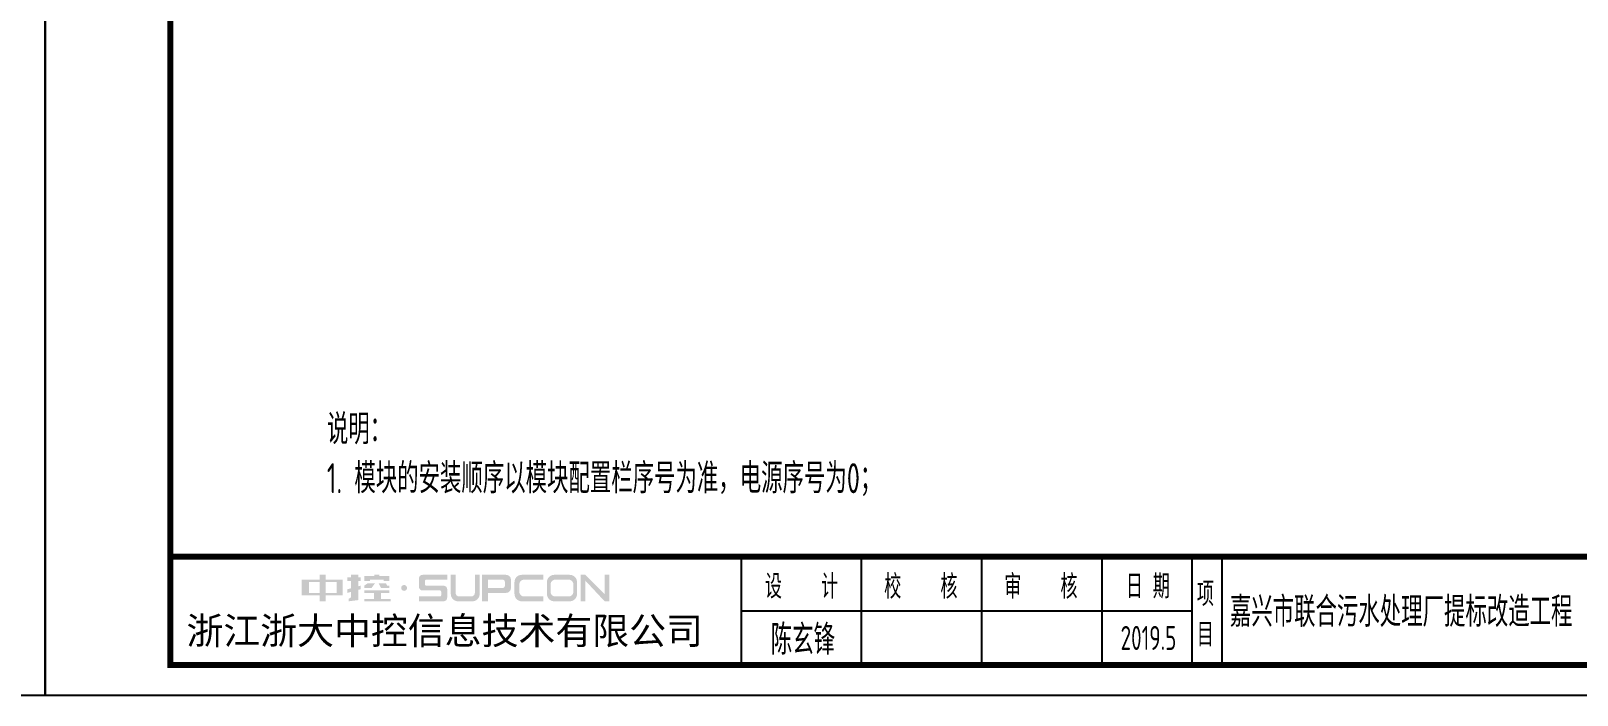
# Model space of a CAD drawing. Header units: millimetres. Extents: x 30557 to 235556, y -116603 to -73383.
# Drawn here: x 167086 to 169658, y -76323 to -75218 of the extents above; entities that cross this region are included whole.
import ezdxf
from ezdxf.enums import TextEntityAlignment as Align

# ---------------------------------------------------------------- set-up
doc = ezdxf.new("R2010")
doc.units = ezdxf.units.MM
doc.layers.add('_Drawing', color=7, linetype='Continuous', lineweight=25)
doc.layers.add('文本层', color=2, linetype='Continuous')
doc.styles.add('supcon', font='sceie.shx', dxfattribs={"width": 0.75, "height": 40, "bigfont": 'sceic.shx'})
doc.styles.add('Title', font='', dxfattribs={"height": 45})
doc.styles.get('Title').set_extended_font_data('SimHei')

# ---------------------------------------------------------------- blocks, each defined once
blk = doc.blocks.new('中控·SUPCON')
at = {"linetype": 'Continuous'}
h = blk.add_hatch(color=2, dxfattribs=at)
h.dxf.hatch_style = 1
h.paths.add_polyline_path([(34, 33), (20, 33), (20, 37), (15, 37), (15, 36), (15, 33), (0, 33), (0, 20), (13, 20), (15, 20), (15, 15), (20, 15), (20, 20), (22, 20), (34, 20)])
h.paths.add_polyline_path([(20, 30), (20, 31), (29, 31), (29, 22), (20, 22)], flags=16)
h.paths.add_polyline_path([(15, 30), (15, 22), (6, 22), (6, 31), (15, 31)], flags=16)
h.paths.add_polyline_path([(47, 32), (49, 32), (49, 35), (47, 35), (47, 37), (41, 37), (41, 35), (38, 35), (38, 32), (41, 32), (41, 25.8), (38, 25), (38, 22), (41, 22.8), (41, 18.3), (39, 17), (39, 15), (47, 16), (47, 24.5), (49, 25), (49, 28), (47, 27.5)])
h.paths.add_polyline_path([(61, 30), (55, 30), (52, 28), (52, 26), (58, 26)])
h.paths.add_polyline_path([(73, 28), (71, 28), (70, 30), (64, 30), (66, 26), (73, 26)])
h.paths.add_polyline_path([(73, 36), (64.6, 36), (64.6, 37), (60.4, 37), (60.4, 36), (52, 36), (52, 32), (56.8, 32), (56.8, 33.1), (68.2, 33.1), (68.2, 32), (73, 32)])
h.paths.add_polyline_path([(66, 22), (73, 22), (73, 24), (52, 24), (52, 22), (60, 22), (60, 17), (52, 17), (52, 15), (74, 15), (74, 17), (66, 17)])
h.paths.add_polyline_path([(82.7, 26.1, 1), (87.6, 26.1, 1)])
h.paths.add_polyline_path([(118, 28), (103.5, 28, -0.414214), (102.5, 29), (102.5, 32, -0.414214), (103.5, 33), (121, 33), (121, 37), (100.5, 37, 0.414214), (97.5, 34), (97.5, 27, 0.414214), (100.5, 24), (115, 24, -0.414214), (116, 23), (116, 20, -0.414214), (115, 19), (97.5, 19), (97.5, 15), (118, 15, 0.414214), (121, 18), (121, 25, 0.414214)])
h.paths.add_polyline_path([(128, 37), (124, 37), (124, 36), (124, 21, 0.414214), (130, 15), (142, 15, 0.414214), (148, 21), (148, 37), (144, 37), (144, 22, -0.414214), (141, 19), (131, 19, -0.414214), (128, 22)])
h.paths.add_polyline_path([(174, 26), (174, 33, 0.414214), (170, 37), (150, 37), (150, 36), (150, 15), (155, 15), (155, 22), (170, 22, 0.414214)])
h.paths.add_polyline_path([(167, 26), (155, 26), (155, 33), (167, 33, -0.414214), (169, 31), (169, 28, -0.414214)], flags=16)
h.paths.add_polyline_path([(201, 19), (185, 19, -0.414214), (181, 23), (181, 29, -0.414214), (185, 33), (201, 33), (201, 37), (183, 37, 0.414214), (177, 31), (177, 21, 0.414214), (183, 15), (201, 15)])
h.paths.add_polyline_path([(229, 21), (229, 31, 0.414214), (223, 37), (210, 37, 0.414214), (204, 31), (204, 21, 0.414214), (210, 15), (223, 15, 0.414214)])
h.paths.add_polyline_path([(207, 23), (207, 29, -0.414214), (211, 33), (222, 33, -0.414214), (226, 29), (226, 23, -0.414214), (222, 19), (211, 19, -0.414214)], flags=16)
h.paths.add_polyline_path([(236, 32.1), (252, 15), (256, 15), (256, 37), (252, 37), (252, 21), (236, 37), (232, 37), (232, 36), (232, 15), (236, 15)])
h = blk.add_hatch(color=2, dxfattribs=at)
h.dxf.hatch_style = 1
h.paths.add_polyline_path([(34, 33), (20, 33), (20, 37), (15, 37), (15, 36), (15, 33), (0, 33), (0, 20), (13, 20), (15, 20), (15, 15), (20, 15), (20, 20), (22, 20), (34, 20)])
h.paths.add_polyline_path([(20, 30), (20, 31), (29, 31), (29, 22), (20, 22)], flags=16)
h.paths.add_polyline_path([(15, 30), (15, 22), (6, 22), (6, 31), (15, 31)], flags=16)
h.paths.add_polyline_path([(47, 32), (49, 32), (49, 35), (47, 35), (47, 37), (41, 37), (41, 35), (38, 35), (38, 32), (41, 32), (41, 25.8), (38, 25), (38, 22), (41, 22.8), (41, 18.3), (39, 17), (39, 15), (47, 16), (47, 24.5), (49, 25), (49, 28), (47, 27.5)])
h.paths.add_polyline_path([(61, 30), (55, 30), (52, 28), (52, 26), (58, 26)])
h.paths.add_polyline_path([(73, 28), (71, 28), (70, 30), (64, 30), (66, 26), (73, 26)])
h.paths.add_polyline_path([(73, 36), (64.6, 36), (64.6, 37), (60.4, 37), (60.4, 36), (52, 36), (52, 32), (56.8, 32), (56.8, 33.1), (68.2, 33.1), (68.2, 32), (73, 32)])
h.paths.add_polyline_path([(66, 22), (73, 22), (73, 24), (52, 24), (52, 22), (60, 22), (60, 17), (52, 17), (52, 15), (74, 15), (74, 17), (66, 17)])
h.paths.add_polyline_path([(82.7, 26.1, 1), (87.6, 26.1, 1)])
h.paths.add_polyline_path([(118, 28), (103.5, 28, -0.414214), (102.5, 29), (102.5, 32, -0.414214), (103.5, 33), (121, 33), (121, 37), (100.5, 37, 0.414214), (97.5, 34), (97.5, 27, 0.414214), (100.5, 24), (115, 24, -0.414214), (116, 23), (116, 20, -0.414214), (115, 19), (97.5, 19), (97.5, 15), (118, 15, 0.414214), (121, 18), (121, 25, 0.414214)])
h.paths.add_polyline_path([(128, 37), (124, 37), (124, 36), (124, 21, 0.414214), (130, 15), (142, 15, 0.414214), (148, 21), (148, 37), (144, 37), (144, 22, -0.414214), (141, 19), (131, 19, -0.414214), (128, 22)])
h.paths.add_polyline_path([(174, 26), (174, 33, 0.414214), (170, 37), (150, 37), (150, 36), (150, 15), (155, 15), (155, 22), (170, 22, 0.414214)])
h.paths.add_polyline_path([(167, 26), (155, 26), (155, 33), (167, 33, -0.414214), (169, 31), (169, 28, -0.414214)], flags=16)
h.paths.add_polyline_path([(201, 19), (185, 19, -0.414214), (181, 23), (181, 29, -0.414214), (185, 33), (201, 33), (201, 37), (183, 37, 0.414214), (177, 31), (177, 21, 0.414214), (183, 15), (201, 15)])
h.paths.add_polyline_path([(229, 21), (229, 31, 0.414214), (223, 37), (210, 37, 0.414214), (204, 31), (204, 21, 0.414214), (210, 15), (223, 15, 0.414214)])
h.paths.add_polyline_path([(207, 23), (207, 29, -0.414214), (211, 33), (222, 33, -0.414214), (226, 29), (226, 23, -0.414214), (222, 19), (211, 19, -0.414214)], flags=16)
h.paths.add_polyline_path([(236, 32.1), (252, 15), (256, 15), (256, 37), (252, 37), (252, 21), (236, 37), (232, 37), (232, 36), (232, 15), (236, 15)])
h = blk.add_hatch(color=2, dxfattribs=at)
h.dxf.hatch_style = 1
h.paths.add_polyline_path([(34, 33), (20, 33), (20, 37), (15, 37), (15, 36), (15, 33), (0, 33), (0, 20), (13, 20), (15, 20), (15, 15), (20, 15), (20, 20), (22, 20), (34, 20)])
h.paths.add_polyline_path([(20, 30), (20, 31), (29, 31), (29, 22), (20, 22)], flags=16)
h.paths.add_polyline_path([(15, 30), (15, 22), (6, 22), (6, 31), (15, 31)], flags=16)
h.paths.add_polyline_path([(47, 32), (49, 32), (49, 35), (47, 35), (47, 37), (41, 37), (41, 35), (38, 35), (38, 32), (41, 32), (41, 25.8), (38, 25), (38, 22), (41, 22.8), (41, 18.3), (39, 17), (39, 15), (47, 16), (47, 24.5), (49, 25), (49, 28), (47, 27.5)])
h.paths.add_polyline_path([(61, 30), (55, 30), (52, 28), (52, 26), (58, 26)])
h.paths.add_polyline_path([(73, 28), (71, 28), (70, 30), (64, 30), (66, 26), (73, 26)])
h.paths.add_polyline_path([(73, 36), (64.6, 36), (64.6, 37), (60.4, 37), (60.4, 36), (52, 36), (52, 32), (56.8, 32), (56.8, 33.1), (68.2, 33.1), (68.2, 32), (73, 32)])
h.paths.add_polyline_path([(66, 22), (73, 22), (73, 24), (52, 24), (52, 22), (60, 22), (60, 17), (52, 17), (52, 15), (74, 15), (74, 17), (66, 17)])
h.paths.add_polyline_path([(82.7, 26.1, 1), (87.6, 26.1, 1)])
h.paths.add_polyline_path([(118, 28), (103.5, 28, -0.414214), (102.5, 29), (102.5, 32, -0.414214), (103.5, 33), (121, 33), (121, 37), (100.5, 37, 0.414214), (97.5, 34), (97.5, 27, 0.414214), (100.5, 24), (115, 24, -0.414214), (116, 23), (116, 20, -0.414214), (115, 19), (97.5, 19), (97.5, 15), (118, 15, 0.414214), (121, 18), (121, 25, 0.414214)])
h.paths.add_polyline_path([(128, 37), (124, 37), (124, 36), (124, 21, 0.414214), (130, 15), (142, 15, 0.414214), (148, 21), (148, 37), (144, 37), (144, 22, -0.414214), (141, 19), (131, 19, -0.414214), (128, 22)])
h.paths.add_polyline_path([(174, 26), (174, 33, 0.414214), (170, 37), (150, 37), (150, 36), (150, 15), (155, 15), (155, 22), (170, 22, 0.414214)])
h.paths.add_polyline_path([(167, 26), (155, 26), (155, 33), (167, 33, -0.414214), (169, 31), (169, 28, -0.414214)], flags=16)
h.paths.add_polyline_path([(201, 19), (185, 19, -0.414214), (181, 23), (181, 29, -0.414214), (185, 33), (201, 33), (201, 37), (183, 37, 0.414214), (177, 31), (177, 21, 0.414214), (183, 15), (201, 15)])
h.paths.add_polyline_path([(229, 21), (229, 31, 0.414214), (223, 37), (210, 37, 0.414214), (204, 31), (204, 21, 0.414214), (210, 15), (223, 15, 0.414214)])
h.paths.add_polyline_path([(207, 23), (207, 29, -0.414214), (211, 33), (222, 33, -0.414214), (226, 29), (226, 23, -0.414214), (222, 19), (211, 19, -0.414214)], flags=16)
h.paths.add_polyline_path([(236, 32.1), (252, 15), (256, 15), (256, 37), (252, 37), (252, 21), (236, 37), (232, 37), (232, 36), (232, 15), (236, 15)])
h = blk.add_hatch(color=2, dxfattribs=at)
h.dxf.hatch_style = 1
h.paths.add_polyline_path([(34, 33), (20, 33), (20, 37), (15, 37), (15, 36), (15, 33), (0, 33), (0, 20), (13, 20), (15, 20), (15, 15), (20, 15), (20, 20), (22, 20), (34, 20)])
h.paths.add_polyline_path([(20, 30), (20, 31), (29, 31), (29, 22), (20, 22)], flags=16)
h.paths.add_polyline_path([(15, 30), (15, 22), (6, 22), (6, 31), (15, 31)], flags=16)
h.paths.add_polyline_path([(47, 32), (49, 32), (49, 35), (47, 35), (47, 37), (41, 37), (41, 35), (38, 35), (38, 32), (41, 32), (41, 25.8), (38, 25), (38, 22), (41, 22.8), (41, 18.3), (39, 17), (39, 15), (47, 16), (47, 24.5), (49, 25), (49, 28), (47, 27.5)])
h.paths.add_polyline_path([(61, 30), (55, 30), (52, 28), (52, 26), (58, 26)])
h.paths.add_polyline_path([(73, 28), (71, 28), (70, 30), (64, 30), (66, 26), (73, 26)])
h.paths.add_polyline_path([(73, 36), (64.6, 36), (64.6, 37), (60.4, 37), (60.4, 36), (52, 36), (52, 32), (56.8, 32), (56.8, 33.1), (68.2, 33.1), (68.2, 32), (73, 32)])
h.paths.add_polyline_path([(66, 22), (73, 22), (73, 24), (52, 24), (52, 22), (60, 22), (60, 17), (52, 17), (52, 15), (74, 15), (74, 17), (66, 17)])
h.paths.add_polyline_path([(82.7, 26.1, 1), (87.6, 26.1, 1)])
h.paths.add_polyline_path([(118, 28), (103.5, 28, -0.414214), (102.5, 29), (102.5, 32, -0.414214), (103.5, 33), (121, 33), (121, 37), (100.5, 37, 0.414214), (97.5, 34), (97.5, 27, 0.414214), (100.5, 24), (115, 24, -0.414214), (116, 23), (116, 20, -0.414214), (115, 19), (97.5, 19), (97.5, 15), (118, 15, 0.414214), (121, 18), (121, 25, 0.414214)])
h.paths.add_polyline_path([(128, 37), (124, 37), (124, 36), (124, 21, 0.414214), (130, 15), (142, 15, 0.414214), (148, 21), (148, 37), (144, 37), (144, 22, -0.414214), (141, 19), (131, 19, -0.414214), (128, 22)])
h.paths.add_polyline_path([(174, 26), (174, 33, 0.414214), (170, 37), (150, 37), (150, 36), (150, 15), (155, 15), (155, 22), (170, 22, 0.414214)])
h.paths.add_polyline_path([(167, 26), (155, 26), (155, 33), (167, 33, -0.414214), (169, 31), (169, 28, -0.414214)], flags=16)
h.paths.add_polyline_path([(201, 19), (185, 19, -0.414214), (181, 23), (181, 29, -0.414214), (185, 33), (201, 33), (201, 37), (183, 37, 0.414214), (177, 31), (177, 21, 0.414214), (183, 15), (201, 15)])
h.paths.add_polyline_path([(229, 21), (229, 31, 0.414214), (223, 37), (210, 37, 0.414214), (204, 31), (204, 21, 0.414214), (210, 15), (223, 15, 0.414214)])
h.paths.add_polyline_path([(207, 23), (207, 29, -0.414214), (211, 33), (222, 33, -0.414214), (226, 29), (226, 23, -0.414214), (222, 19), (211, 19, -0.414214)], flags=16)
h.paths.add_polyline_path([(236, 32.1), (252, 15), (256, 15), (256, 37), (252, 37), (252, 21), (236, 37), (232, 37), (232, 36), (232, 15), (236, 15)])
h = blk.add_hatch(color=2, dxfattribs=at)
h.dxf.hatch_style = 1
h.paths.add_polyline_path([(34, 33), (20, 33), (20, 37), (15, 37), (15, 36), (15, 33), (0, 33), (0, 20), (13, 20), (15, 20), (15, 15), (20, 15), (20, 20), (22, 20), (34, 20)])
h.paths.add_polyline_path([(20, 30), (20, 31), (29, 31), (29, 22), (20, 22)], flags=16)
h.paths.add_polyline_path([(15, 30), (15, 22), (6, 22), (6, 31), (15, 31)], flags=16)
h.paths.add_polyline_path([(47, 32), (49, 32), (49, 35), (47, 35), (47, 37), (41, 37), (41, 35), (38, 35), (38, 32), (41, 32), (41, 25.8), (38, 25), (38, 22), (41, 22.8), (41, 18.3), (39, 17), (39, 15), (47, 16), (47, 24.5), (49, 25), (49, 28), (47, 27.5)])
h.paths.add_polyline_path([(61, 30), (55, 30), (52, 28), (52, 26), (58, 26)])
h.paths.add_polyline_path([(73, 28), (71, 28), (70, 30), (64, 30), (66, 26), (73, 26)])
h.paths.add_polyline_path([(73, 36), (64.6, 36), (64.6, 37), (60.4, 37), (60.4, 36), (52, 36), (52, 32), (56.8, 32), (56.8, 33.1), (68.2, 33.1), (68.2, 32), (73, 32)])
h.paths.add_polyline_path([(66, 22), (73, 22), (73, 24), (52, 24), (52, 22), (60, 22), (60, 17), (52, 17), (52, 15), (74, 15), (74, 17), (66, 17)])
h.paths.add_polyline_path([(82.7, 26.1, 1), (87.6, 26.1, 1)])
h.paths.add_polyline_path([(118, 28), (103.5, 28, -0.414214), (102.5, 29), (102.5, 32, -0.414214), (103.5, 33), (121, 33), (121, 37), (100.5, 37, 0.414214), (97.5, 34), (97.5, 27, 0.414214), (100.5, 24), (115, 24, -0.414214), (116, 23), (116, 20, -0.414214), (115, 19), (97.5, 19), (97.5, 15), (118, 15, 0.414214), (121, 18), (121, 25, 0.414214)])
h.paths.add_polyline_path([(128, 37), (124, 37), (124, 36), (124, 21, 0.414214), (130, 15), (142, 15, 0.414214), (148, 21), (148, 37), (144, 37), (144, 22, -0.414214), (141, 19), (131, 19, -0.414214), (128, 22)])
h.paths.add_polyline_path([(174, 26), (174, 33, 0.414214), (170, 37), (150, 37), (150, 36), (150, 15), (155, 15), (155, 22), (170, 22, 0.414214)])
h.paths.add_polyline_path([(167, 26), (155, 26), (155, 33), (167, 33, -0.414214), (169, 31), (169, 28, -0.414214)], flags=16)
h.paths.add_polyline_path([(201, 19), (185, 19, -0.414214), (181, 23), (181, 29, -0.414214), (185, 33), (201, 33), (201, 37), (183, 37, 0.414214), (177, 31), (177, 21, 0.414214), (183, 15), (201, 15)])
h.paths.add_polyline_path([(229, 21), (229, 31, 0.414214), (223, 37), (210, 37, 0.414214), (204, 31), (204, 21, 0.414214), (210, 15), (223, 15, 0.414214)])
h.paths.add_polyline_path([(207, 23), (207, 29, -0.414214), (211, 33), (222, 33, -0.414214), (226, 29), (226, 23, -0.414214), (222, 19), (211, 19, -0.414214)], flags=16)
h.paths.add_polyline_path([(236, 32.1), (252, 15), (256, 15), (256, 37), (252, 37), (252, 21), (236, 37), (232, 37), (232, 36), (232, 15), (236, 15)])
h = blk.add_hatch(color=2, dxfattribs=at)
h.dxf.hatch_style = 1
h.paths.add_polyline_path([(34, 33), (20, 33), (20, 37), (15, 37), (15, 36), (15, 33), (0, 33), (0, 20), (13, 20), (15, 20), (15, 15), (20, 15), (20, 20), (22, 20), (34, 20)])
h.paths.add_polyline_path([(20, 30), (20, 31), (29, 31), (29, 22), (20, 22)], flags=16)
h.paths.add_polyline_path([(15, 30), (15, 22), (6, 22), (6, 31), (15, 31)], flags=16)
h.paths.add_polyline_path([(47, 32), (49, 32), (49, 35), (47, 35), (47, 37), (41, 37), (41, 35), (38, 35), (38, 32), (41, 32), (41, 25.8), (38, 25), (38, 22), (41, 22.8), (41, 18.3), (39, 17), (39, 15), (47, 16), (47, 24.5), (49, 25), (49, 28), (47, 27.5)])
h.paths.add_polyline_path([(61, 30), (55, 30), (52, 28), (52, 26), (58, 26)])
h.paths.add_polyline_path([(73, 28), (71, 28), (70, 30), (64, 30), (66, 26), (73, 26)])
h.paths.add_polyline_path([(73, 36), (64.6, 36), (64.6, 37), (60.4, 37), (60.4, 36), (52, 36), (52, 32), (56.8, 32), (56.8, 33.1), (68.2, 33.1), (68.2, 32), (73, 32)])
h.paths.add_polyline_path([(66, 22), (73, 22), (73, 24), (52, 24), (52, 22), (60, 22), (60, 17), (52, 17), (52, 15), (74, 15), (74, 17), (66, 17)])
h.paths.add_polyline_path([(82.7, 26.1, 1), (87.6, 26.1, 1)])
h.paths.add_polyline_path([(118, 28), (103.5, 28, -0.414214), (102.5, 29), (102.5, 32, -0.414214), (103.5, 33), (121, 33), (121, 37), (100.5, 37, 0.414214), (97.5, 34), (97.5, 27, 0.414214), (100.5, 24), (115, 24, -0.414214), (116, 23), (116, 20, -0.414214), (115, 19), (97.5, 19), (97.5, 15), (118, 15, 0.414214), (121, 18), (121, 25, 0.414214)])
h.paths.add_polyline_path([(128, 37), (124, 37), (124, 36), (124, 21, 0.414214), (130, 15), (142, 15, 0.414214), (148, 21), (148, 37), (144, 37), (144, 22, -0.414214), (141, 19), (131, 19, -0.414214), (128, 22)])
h.paths.add_polyline_path([(174, 26), (174, 33, 0.414214), (170, 37), (150, 37), (150, 36), (150, 15), (155, 15), (155, 22), (170, 22, 0.414214)])
h.paths.add_polyline_path([(167, 26), (155, 26), (155, 33), (167, 33, -0.414214), (169, 31), (169, 28, -0.414214)], flags=16)
h.paths.add_polyline_path([(201, 19), (185, 19, -0.414214), (181, 23), (181, 29, -0.414214), (185, 33), (201, 33), (201, 37), (183, 37, 0.414214), (177, 31), (177, 21, 0.414214), (183, 15), (201, 15)])
h.paths.add_polyline_path([(229, 21), (229, 31, 0.414214), (223, 37), (210, 37, 0.414214), (204, 31), (204, 21, 0.414214), (210, 15), (223, 15, 0.414214)])
h.paths.add_polyline_path([(207, 23), (207, 29, -0.414214), (211, 33), (222, 33, -0.414214), (226, 29), (226, 23, -0.414214), (222, 19), (211, 19, -0.414214)], flags=16)
h.paths.add_polyline_path([(236, 32.1), (252, 15), (256, 15), (256, 37), (252, 37), (252, 21), (236, 37), (232, 37), (232, 36), (232, 15), (236, 15)])
blk = doc.blocks.new('supcon图框')
at = {"linetype": 'Continuous'}
for p, q in [((1987.7, 4361.7), (1987.7, 1421.7)), ((6145.7, 1421.7), (6145.7, 4361.7)), ((1987.7, 1421.7), (6145.7, 1421.7))]:
    blk.add_line(p, q, dxfattribs=at)
for p, q in [((3145.7, 1651.7), (3145.7, 1471.7)), ((3345.7, 1651.7), (3345.7, 1471.7)), ((3545.7, 1651.7), (3545.7, 1471.7)), ((3745.7, 1651.7), (3745.7, 1471.7)), ((3895.7, 1651.7), (3895.7, 1471.7)), ((3945.7, 1651.7), (3945.7, 1471.7)), ((3145.7, 1561.7), (3895.7, 1561.7))]:
    blk.add_line(p, q)
at = {"linetype": 'Continuous', "const_width": 10}
blk.add_lwpolyline([(2195.7, 4311.7), (6095.7, 4311.7), (6095.7, 1471.7), (2195.7, 1471.7)], close=True, dxfattribs=at)
blk.add_lwpolyline([(2195.7, 1651.7), (6095.7, 1651.7)], dxfattribs=at)
at = {"linetype": 'Continuous', "xscale": 2, "yscale": 2, "zscale": 2}
blk.add_blockref('中控·SUPCON', (2414.6, 1547.7), dxfattribs=at)
at = {"style": 'supcon', "width": 0.75}
for s, p in [('设    计', (3246.2, 1604.2)), ('校    核', (3444.8, 1604.2)), ('审    核', (3644.5, 1604.2)), ('日 期', (3822.5, 1604.2)), ('项', (3918.2, 1590.7)), ('目', (3918.2, 1522.9))]:
    blk.add_text(s, height=40, dxfattribs=at).set_placement(p, align=Align.MIDDLE)
at = {"style": 'Title'}
blk.add_text('浙江浙大中控信息技术有限公司', height=45, dxfattribs=at).set_placement((2222.8, 1506.2))

msp = doc.modelspace()

# ---------------------------------------------------------------- block references
for p in [(160963.6, -77744.7), (165121.6, -77744.7)]:
    msp.add_blockref('supcon图框', p)

# ---------------------------------------------------------------- texts
at = {"color": 3, "style": 'supcon', "width": 0.75}
for s, height, p in [('陈玄锋', 50, (168370.1, -76228)), ('2019.5', 40, (168945.1, -76228))]:
    msp.add_text(s, height=height, dxfattribs=at).set_placement(p, align=Align.MIDDLE)
at = {"layer": '_Drawing', "color": 3, "style": 'supcon', "width": 0.75}
msp.add_text('嘉兴市联合污水处理厂提标改造工程', height=50, dxfattribs=at).set_placement((169365.6, -76181.9), align=Align.MIDDLE)
at = {"layer": '文本层', "color": 7, "style": 'supcon', "width": 0.75}
for s, p in [('说明：', (167578, -75905.8)), ('1. 模块的安装顺序以模块配置栏序号为准，电源序号为0；', (167578, -75987.3))]:
    msp.add_text(s, height=50, dxfattribs=at).set_placement(p)

doc.saveas('drawing.dxf')
